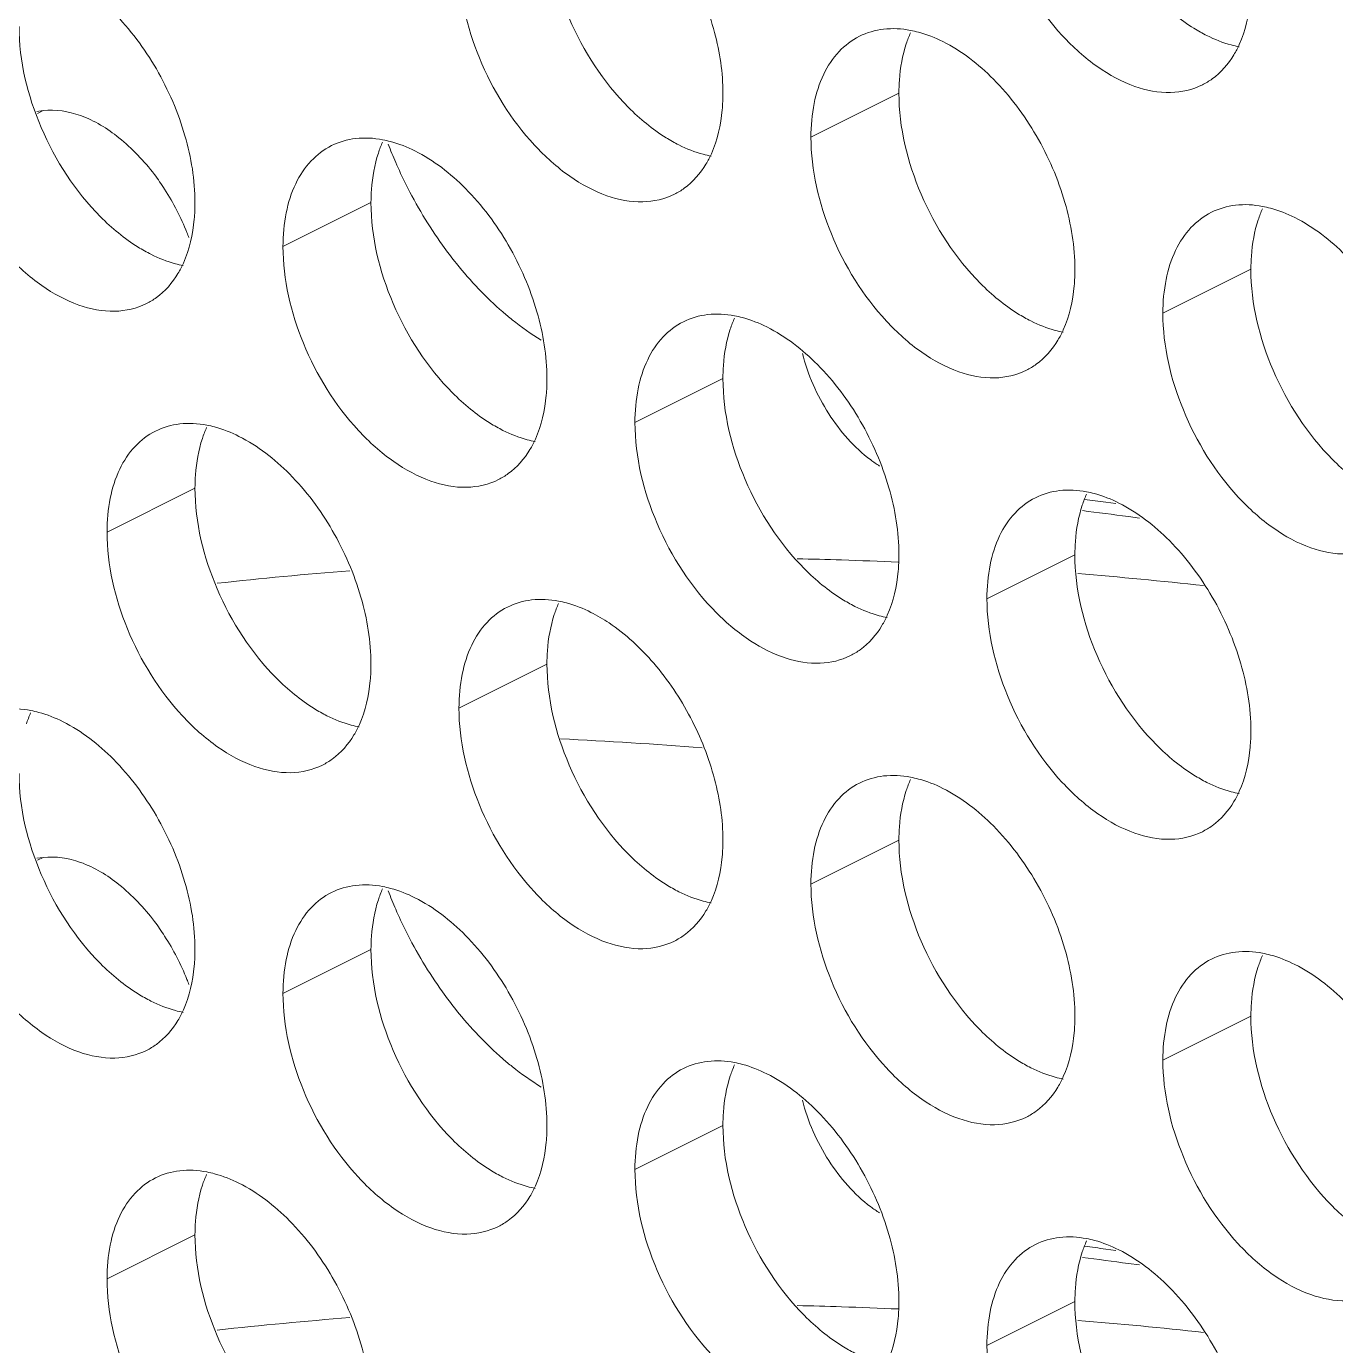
# Model space of a CAD drawing. Header units: millimetres. Extents: x 0 to 2524, y 0 to 1785.
# Drawn here: x 1851.02 to 1859.44, y 823.73 to 832.2 of the extents above; entities that cross this region are included whole.
import ezdxf

# ---------------------------------------------------------------- set-up
doc = ezdxf.new("R2010")
doc.units = ezdxf.units.MM
doc.header["$LTSCALE"] = 0.1
doc.layers.add('标注', color=251, linetype='Continuous', lineweight=9)

msp = doc.modelspace()

# ---------------------------------------------------------------- linework, layer by layer
at = {"layer": '标注'}
for p, q in [((1856.6313, 831.7751), (1856.0656, 831.4922)), ((1851.0885, 831.6583), (1851.1307, 831.6634)), ((1851.0941, 831.645), (1851.1307, 831.6634)), ((1853.2372, 831.0721), (1852.6715, 830.7893)), ((1858.894, 830.6437), (1858.3283, 830.3609)), ((1855.4999, 829.9408), (1854.9342, 829.6579)), ((1852.1058, 829.2378), (1851.5401, 828.955)), ((1857.9608, 829.1463), (1858.0249, 829.1376)), ((1858.1062, 829.0539), (1858.1779, 829.0441)), ((1857.7626, 828.8094), (1857.197, 828.5265)), ((1854.3685, 828.1064), (1853.8028, 827.8236)), ((1856.6313, 826.9751), (1856.0656, 826.6922)), ((1851.0885, 826.8583), (1851.1307, 826.8634)), ((1851.0941, 826.845), (1851.1307, 826.8634)), ((1853.2372, 826.2721), (1852.6715, 825.9893)), ((1858.894, 825.8437), (1858.3283, 825.5609)), ((1855.4999, 825.1408), (1854.9342, 824.8579)), ((1852.1058, 824.4378), (1851.5401, 824.155)), ((1857.9608, 824.3463), (1858.0249, 824.3376)), ((1858.1062, 824.2539), (1858.1779, 824.2441)), ((1857.7626, 824.0094), (1857.197, 823.7265))]:
    msp.add_line(p, q, dxfattribs=at)
for centre, radius, start, end in [((1857.3758, 831.864), 0.734, 155.87957, 161.78032), ((1858.3797, 832.2346), 0.4532, 296.52559, 305.90341), ((1853.9817, 831.1611), 0.734, 155.87957, 161.78032), ((1856.0534, 832.4858), 2.8974, 200.98376, 203.50553), ((1850.5457, 830.2788), 1.6236, 21.72623, 32.78327), ((1854.9856, 831.5316), 0.4532, 296.52559, 305.90341), ((1859.6385, 830.7326), 0.734, 155.87957, 161.78032), ((1850.5709, 830.2888), 1.5965, 20.47854, 21.72497), ((1851.5915, 830.8287), 0.4532, 296.52559, 305.90341), ((1856.2444, 830.0297), 0.734, 155.87957, 161.78032), ((1857.2483, 830.4002), 0.4532, 296.52559, 305.90341), ((1852.8503, 829.3267), 0.734, 155.87957, 161.78032), ((1856.9534, 830.0884), 0.8381, 233.08212, 237.78281), ((1853.8542, 829.6973), 0.4532, 296.52559, 305.90341), ((1858.5072, 828.8983), 0.734, 155.87957, 161.78032), ((1853.5743, 795.6626), 33.6975, 82.27097, 82.77719), ((1853.4063, 795.5872), 33.8668, 82.27128, 82.50396), ((1855.293, 798.9318), 29.8592, 88.13877, 88.68745), ((1855.2832, 798.6346), 30.1566, 87.44559, 88.13851), ((1855.2131, 801.684), 27.1042, 94.47047, 96.27846), ((1855.1759, 797.0065), 31.7884, 83.83443, 85.3002), ((1855.113, 828.1954), 0.734, 155.87957, 161.78032), ((1856.117, 828.5659), 0.4532, 296.52559, 305.90341), ((1851.7189, 827.4924), 0.734, 155.87957, 161.78032), ((1852.9818, 796.7404), 30.9203, 85.57825, 87.2676), ((1852.7228, 827.863), 0.4532, 296.52559, 305.90341), ((1857.3758, 827.064), 0.734, 155.87957, 161.78032), ((1858.3797, 827.4346), 0.4532, 296.52559, 305.90341), ((1853.9817, 826.3611), 0.734, 155.87957, 161.78032), ((1856.0534, 827.6858), 2.8974, 200.98376, 203.50553), ((1850.5457, 825.4788), 1.6236, 21.72623, 32.78327), ((1854.9856, 826.7316), 0.4532, 296.52559, 305.90341), ((1859.6385, 825.9326), 0.734, 155.87957, 161.78032), ((1850.5709, 825.4888), 1.5965, 20.47854, 21.72497), ((1851.5915, 826.0287), 0.4532, 296.52559, 305.90341), ((1856.2444, 825.2297), 0.734, 155.87957, 161.78032), ((1857.2483, 825.6002), 0.4532, 296.52559, 305.90341), ((1852.8503, 824.5267), 0.734, 155.87957, 161.78032), ((1856.9534, 825.2884), 0.8381, 233.08212, 237.78281), ((1853.8542, 824.8973), 0.4532, 296.52559, 305.90341), ((1858.5072, 824.0983), 0.734, 155.87957, 161.78032), ((1853.4063, 790.7872), 33.8668, 82.27128, 82.50396), ((1853.5743, 790.8626), 33.6975, 82.27097, 82.77719), ((1855.293, 794.1318), 29.8592, 88.13877, 88.68745), ((1855.2832, 793.8346), 30.1566, 87.44559, 88.13851), ((1855.2131, 796.884), 27.1042, 94.47047, 96.27846), ((1855.1759, 792.2065), 31.7884, 83.83443, 85.3002)]:
    msp.add_arc(centre, radius, start, end, dxfattribs=at)
for points, knots in [([(1858.5821, 831.829), (1858.5195, 831.7978), (1858.3696, 831.7638), (1858.1318, 831.8116), (1857.8934, 831.9422), (1857.5856, 832.2198), (1857.2996, 832.6825), (1857.197, 833.1149), (1857.197, 833.3265)], [0, 0, 0, 0, 0.090718, 0.191742, 0.308104, 0.439279, 0.725532, 1, 1, 1, 1]), ([(1854.768, 833.1703), (1854.8751, 833.0985), (1855.0752, 832.9123), (1855.3051, 832.5679), (1855.4584, 832.1804), (1855.4999, 831.9067), (1855.4999, 831.7751)], [0, 0, 0, 0, 0.237584, 0.49654, 0.757439, 1, 1, 1, 1]), ([(1854.8923, 831.6844), (1854.7308, 831.8472), (1854.4798, 832.2343), (1854.3685, 832.6849), (1854.3685, 832.9064)], [0, 0, 0, 0, 0.508684, 1, 1, 1, 1]), ([(1855.188, 831.1261), (1855.1254, 831.0949), (1854.9755, 831.0609), (1854.7377, 831.1087), (1854.4993, 831.2393), (1854.1915, 831.5168), (1853.9054, 831.9795), (1853.8028, 832.4119), (1853.8028, 832.6236)], [0, 0, 0, 0, 0.090718, 0.191742, 0.308104, 0.439279, 0.725532, 1, 1, 1, 1]), ([(1851.2573, 832.5356), (1851.3779, 832.4753), (1851.6084, 832.2949), (1851.8746, 831.9369), (1852.0558, 831.5181), (1852.1058, 831.2171), (1852.1058, 831.0721)], [0, 0, 0, 0, 0.229676, 0.488215, 0.753207, 1, 1, 1, 1]), ([(1858.894, 832.478), (1858.894, 832.4424), (1858.8883, 832.3101), (1858.8591, 832.1775), (1858.8194, 832.0891)], [0, 0, 0, 0, 0.268874, 1, 1, 1, 1]), ([(1858.6112, 832.1459), (1858.5827, 832.1601), (1858.4648, 832.2266), (1858.3593, 832.3139), (1858.2865, 832.3874)], [0, 0, 0, 0, 0.235002, 1, 1, 1, 1]), ([(1851.4982, 830.9815), (1851.3367, 831.1442), (1851.0857, 831.5314), (1850.9744, 831.982), (1850.9744, 832.2035)], [0, 0, 0, 0, 0.508684, 1, 1, 1, 1]), ([(1856.0656, 831.4922), (1856.0656, 831.5651), (1856.0776, 831.704), (1856.1366, 831.8942), (1856.236, 832.0464), (1856.3286, 832.1168), (1856.3775, 832.1412)], [0, 0, 0, 0, 0.289235, 0.54966, 0.782932, 1, 1, 1, 1]), ([(1856.3775, 832.1412), (1856.4258, 832.1653), (1856.5359, 832.1971), (1856.6495, 832.1902), (1856.7064, 832.1794)], [0, 0, 0, 0, 0.482538, 1, 1, 1, 1]), ([(1856.7064, 832.1794), (1856.7236, 832.1761), (1856.7952, 832.1595), (1856.8641, 832.1322), (1856.9141, 832.1072)], [0, 0, 0, 0, 0.238696, 1, 1, 1, 1]), ([(1858.8189, 832.0737), (1858.8017, 832.077), (1858.7301, 832.0936), (1858.6612, 832.1209), (1858.6112, 832.1459)], [0, 0, 0, 0, 0.238696, 1, 1, 1, 1]), ([(1856.6313, 831.7751), (1856.6313, 831.8035), (1856.635, 831.9109), (1856.6538, 832.0183), (1856.6786, 832.0935)], [0, 0, 0, 0, 0.264225, 1, 1, 1, 1]), ([(1856.9141, 832.1072), (1857.0348, 832.0469), (1857.2653, 831.8665), (1857.5315, 831.5084), (1857.7126, 831.0897), (1857.7626, 830.7886), (1857.7626, 830.6437)], [0, 0, 0, 0, 0.229676, 0.488215, 0.753207, 1, 1, 1, 1]), ([(1858.8194, 832.0891), (1858.8091, 832.0662), (1858.7658, 831.9823), (1858.7017, 831.9081), (1858.6455, 831.8674)], [0, 0, 0, 0, 0.265525, 1, 1, 1, 1]), ([(1851.7939, 830.4231), (1851.7313, 830.3919), (1851.5814, 830.3579), (1851.3436, 830.4057), (1851.1051, 830.5363), (1850.7974, 830.8139), (1850.5113, 831.2766), (1850.4087, 831.709), (1850.4087, 831.9207)], [0, 0, 0, 0, 0.090718, 0.191742, 0.308104, 0.439279, 0.725532, 1, 1, 1, 1]), ([(1855.4999, 831.7751), (1855.4999, 831.7394), (1855.4942, 831.6072), (1855.465, 831.4746), (1855.4253, 831.3862)], [0, 0, 0, 0, 0.268874, 1, 1, 1, 1]), ([(1857.1551, 830.553), (1856.9935, 830.7158), (1856.7425, 831.103), (1856.6313, 831.5536), (1856.6313, 831.7751)], [0, 0, 0, 0, 0.508684, 1, 1, 1, 1]), ([(1851.617, 831.4892), (1851.5424, 831.5487), (1851.3906, 831.6425), (1851.2102, 831.6729), (1851.1307, 831.6634)], [0, 0, 0, 0, 0.543816, 1, 1, 1, 1]), ([(1855.2171, 831.4429), (1855.1886, 831.4572), (1855.0707, 831.5237), (1854.9652, 831.611), (1854.8923, 831.6844)], [0, 0, 0, 0, 0.235002, 1, 1, 1, 1]), ([(1851.9107, 831.1579), (1851.8898, 831.1903), (1851.8052, 831.3116), (1851.7025, 831.421), (1851.617, 831.4892)], [0, 0, 0, 0, 0.260696, 1, 1, 1, 1]), ([(1852.9834, 831.4383), (1853.0317, 831.4624), (1853.1418, 831.4941), (1853.2554, 831.4873), (1853.3123, 831.4764)], [0, 0, 0, 0, 0.482538, 1, 1, 1, 1]), ([(1853.3123, 831.4764), (1853.3295, 831.4731), (1853.4011, 831.4565), (1853.47, 831.4292), (1853.52, 831.4042)], [0, 0, 0, 0, 0.238696, 1, 1, 1, 1]), ([(1857.4507, 829.9947), (1857.3881, 829.9635), (1857.2382, 829.9295), (1857.0004, 829.9773), (1856.762, 830.1079), (1856.4542, 830.3855), (1856.1682, 830.8482), (1856.0656, 831.2806), (1856.0656, 831.4922)], [0, 0, 0, 0, 0.090718, 0.191742, 0.308104, 0.439279, 0.725532, 1, 1, 1, 1]), ([(1852.6715, 830.7893), (1852.6715, 830.8621), (1852.6835, 831.0011), (1852.7425, 831.1912), (1852.8419, 831.3435), (1852.9345, 831.4139), (1852.9834, 831.4383)], [0, 0, 0, 0, 0.289235, 0.54966, 0.782932, 1, 1, 1, 1]), ([(1853.2372, 831.0721), (1853.2372, 831.1005), (1853.2409, 831.208), (1853.2597, 831.3154), (1853.2845, 831.3905)], [0, 0, 0, 0, 0.264225, 1, 1, 1, 1]), ([(1853.52, 831.4042), (1853.6406, 831.3439), (1853.8712, 831.1636), (1854.1374, 830.8055), (1854.3185, 830.3868), (1854.3685, 830.0857), (1854.3685, 829.9408)], [0, 0, 0, 0, 0.229676, 0.488215, 0.753207, 1, 1, 1, 1]), ([(1855.4248, 831.3708), (1855.4075, 831.3741), (1855.336, 831.3907), (1855.2671, 831.4179), (1855.2171, 831.4429)], [0, 0, 0, 0, 0.238696, 1, 1, 1, 1]), ([(1855.4253, 831.3862), (1855.415, 831.3633), (1855.3717, 831.2793), (1855.3076, 831.2052), (1855.2514, 831.1645)], [0, 0, 0, 0, 0.265525, 1, 1, 1, 1]), ([(1853.3964, 831.3302), (1853.4168, 831.2833), (1853.5029, 831.0987), (1853.6082, 830.923), (1853.697, 830.799)], [0, 0, 0, 0, 0.251276, 1, 1, 1, 1]), ([(1852.1058, 831.0721), (1852.1058, 831.0365), (1852.1001, 830.9042), (1852.0709, 830.7716), (1852.0312, 830.6833)], [0, 0, 0, 0, 0.268874, 1, 1, 1, 1]), ([(1853.761, 829.8501), (1853.5994, 830.0129), (1853.3484, 830.4), (1853.2372, 830.8506), (1853.2372, 831.0721)], [0, 0, 0, 0, 0.508684, 1, 1, 1, 1]), ([(1858.6402, 831.0098), (1858.6885, 831.0339), (1858.7986, 831.0657), (1858.9123, 831.0589), (1858.9692, 831.048)], [0, 0, 0, 0, 0.482538, 1, 1, 1, 1]), ([(1858.9692, 831.048), (1858.9864, 831.0447), (1859.0579, 831.0281), (1859.1269, 831.0008), (1859.1769, 830.9758)], [0, 0, 0, 0, 0.238696, 1, 1, 1, 1]), ([(1851.8229, 830.74), (1851.7945, 830.7542), (1851.6766, 830.8207), (1851.5711, 830.908), (1851.4982, 830.9815)], [0, 0, 0, 0, 0.235002, 1, 1, 1, 1]), ([(1858.3283, 830.3609), (1858.3283, 830.4337), (1858.3403, 830.5726), (1858.3994, 830.7628), (1858.4987, 830.915), (1858.5913, 830.9854), (1858.6402, 831.0098)], [0, 0, 0, 0, 0.289235, 0.54966, 0.782932, 1, 1, 1, 1]), ([(1858.894, 830.6437), (1858.894, 830.6721), (1858.8977, 830.7796), (1858.9165, 830.887), (1858.9413, 830.9621)], [0, 0, 0, 0, 0.264225, 1, 1, 1, 1]), ([(1859.1769, 830.9758), (1859.2975, 830.9155), (1859.528, 830.7351), (1859.7942, 830.3771), (1859.9754, 829.9583), (1860.0254, 829.6573), (1860.0254, 829.5123)], [0, 0, 0, 0, 0.229676, 0.488215, 0.753207, 1, 1, 1, 1]), ([(1854.0566, 829.2918), (1853.994, 829.2605), (1853.8441, 829.2266), (1853.6063, 829.2743), (1853.3679, 829.405), (1853.0601, 829.6825), (1852.7741, 830.1452), (1852.6715, 830.5776), (1852.6715, 830.7893)], [0, 0, 0, 0, 0.090718, 0.191742, 0.308104, 0.439279, 0.725532, 1, 1, 1, 1]), ([(1853.697, 830.799), (1853.726, 830.7585), (1853.8426, 830.6047), (1853.9761, 830.4634), (1854.0843, 830.3697)], [0, 0, 0, 0, 0.258123, 1, 1, 1, 1]), ([(1852.0306, 830.6678), (1852.0134, 830.6711), (1851.9419, 830.6877), (1851.8729, 830.715), (1851.8229, 830.74)], [0, 0, 0, 0, 0.238696, 1, 1, 1, 1]), ([(1852.0312, 830.6833), (1852.0209, 830.6604), (1851.9776, 830.5764), (1851.9135, 830.5022), (1851.8573, 830.4615)], [0, 0, 0, 0, 0.265525, 1, 1, 1, 1]), ([(1857.7626, 830.6437), (1857.7626, 830.6081), (1857.757, 830.4758), (1857.7277, 830.3432), (1857.688, 830.2548)], [0, 0, 0, 0, 0.268874, 1, 1, 1, 1]), ([(1859.4178, 829.4217), (1859.2563, 829.5844), (1859.0053, 829.9716), (1858.894, 830.4222), (1858.894, 830.6437)], [0, 0, 0, 0, 0.508684, 1, 1, 1, 1]), ([(1857.4798, 830.3116), (1857.4514, 830.3258), (1857.3335, 830.3923), (1857.228, 830.4796), (1857.1551, 830.553)], [0, 0, 0, 0, 0.235002, 1, 1, 1, 1]), ([(1854.0843, 830.3697), (1854.1043, 830.3524), (1854.1829, 830.2869), (1854.2666, 830.2273), (1854.3314, 830.1876)], [0, 0, 0, 0, 0.257666, 1, 1, 1, 1]), ([(1855.2461, 830.3069), (1855.2944, 830.331), (1855.4045, 830.3627), (1855.5182, 830.3559), (1855.575, 830.3451)], [0, 0, 0, 0, 0.482538, 1, 1, 1, 1]), ([(1859.7135, 828.8633), (1859.6509, 828.8321), (1859.5009, 828.7981), (1859.2632, 828.8459), (1859.0247, 828.9765), (1858.717, 829.2541), (1858.4309, 829.7168), (1858.3283, 830.1492), (1858.3283, 830.3609)], [0, 0, 0, 0, 0.090718, 0.191742, 0.308104, 0.439279, 0.725532, 1, 1, 1, 1]), ([(1854.9342, 829.6579), (1854.9342, 829.7308), (1854.9462, 829.8697), (1855.0053, 830.0599), (1855.1046, 830.2121), (1855.1972, 830.2825), (1855.2461, 830.3069)], [0, 0, 0, 0, 0.289235, 0.54966, 0.782932, 1, 1, 1, 1]), ([(1855.575, 830.3451), (1855.5923, 830.3418), (1855.6638, 830.3251), (1855.7327, 830.2979), (1855.7827, 830.2729)], [0, 0, 0, 0, 0.238696, 1, 1, 1, 1]), ([(1855.7827, 830.2729), (1855.9034, 830.2126), (1856.1339, 830.0322), (1856.4001, 829.6741), (1856.5813, 829.2554), (1856.6313, 828.9543), (1856.6313, 828.8094)], [0, 0, 0, 0, 0.229676, 0.488215, 0.753207, 1, 1, 1, 1]), ([(1857.6875, 830.2394), (1857.6703, 830.2427), (1857.5987, 830.2593), (1857.5298, 830.2866), (1857.4798, 830.3116)], [0, 0, 0, 0, 0.238696, 1, 1, 1, 1]), ([(1855.4999, 829.9408), (1855.4999, 829.9692), (1855.5036, 830.0766), (1855.5224, 830.184), (1855.5472, 830.2592)], [0, 0, 0, 0, 0.264225, 1, 1, 1, 1]), ([(1857.688, 830.2548), (1857.6777, 830.2319), (1857.6345, 830.148), (1857.5703, 830.0738), (1857.5141, 830.0331)], [0, 0, 0, 0, 0.265525, 1, 1, 1, 1]), ([(1856.0103, 830.1034), (1856.0455, 829.9666), (1856.1585, 829.7109), (1856.343, 829.4985), (1856.45, 829.4183)], [0, 0, 0, 0, 0.513788, 1, 1, 1, 1]), ([(1854.3685, 829.9408), (1854.3685, 829.9051), (1854.3628, 829.7729), (1854.3336, 829.6402), (1854.2939, 829.5519)], [0, 0, 0, 0, 0.268874, 1, 1, 1, 1]), ([(1856.0237, 828.7187), (1855.8621, 828.8815), (1855.6111, 829.2687), (1855.4999, 829.7192), (1855.4999, 829.9408)], [0, 0, 0, 0, 0.508684, 1, 1, 1, 1]), ([(1854.0857, 829.6086), (1854.0573, 829.6228), (1853.9393, 829.6893), (1853.8338, 829.7767), (1853.761, 829.8501)], [0, 0, 0, 0, 0.235002, 1, 1, 1, 1]), ([(1851.5401, 828.955), (1851.5401, 829.0278), (1851.5521, 829.1667), (1851.6111, 829.3569), (1851.7105, 829.5091), (1851.8031, 829.5795), (1851.852, 829.604)], [0, 0, 0, 0, 0.289235, 0.54966, 0.782932, 1, 1, 1, 1]), ([(1851.852, 829.604), (1851.9003, 829.6281), (1852.0104, 829.6598), (1852.1241, 829.653), (1852.1809, 829.6421)], [0, 0, 0, 0, 0.482538, 1, 1, 1, 1]), ([(1852.1809, 829.6421), (1852.1982, 829.6388), (1852.2697, 829.6222), (1852.3386, 829.5949), (1852.3886, 829.5699)], [0, 0, 0, 0, 0.238696, 1, 1, 1, 1]), ([(1854.2934, 829.5364), (1854.2762, 829.5397), (1854.2046, 829.5564), (1854.1357, 829.5836), (1854.0857, 829.6086)], [0, 0, 0, 0, 0.238696, 1, 1, 1, 1]), ([(1855.458, 828.4359), (1855.2965, 828.5987), (1855.0455, 828.9858), (1854.9342, 829.4364), (1854.9342, 829.6579)], [0, 0, 0, 0, 0.508684, 1, 1, 1, 1]), ([(1852.1058, 829.2378), (1852.1058, 829.2662), (1852.1095, 829.3737), (1852.1283, 829.4811), (1852.1531, 829.5562)], [0, 0, 0, 0, 0.264225, 1, 1, 1, 1]), ([(1852.3886, 829.5699), (1852.5093, 829.5096), (1852.7398, 829.3293), (1853.006, 828.9712), (1853.1871, 828.5525), (1853.2372, 828.2514), (1853.2372, 828.1064)], [0, 0, 0, 0, 0.229676, 0.488215, 0.753207, 1, 1, 1, 1]), ([(1854.2939, 829.5519), (1854.2836, 829.529), (1854.2404, 829.445), (1854.1762, 829.3709), (1854.12, 829.3302)], [0, 0, 0, 0, 0.265525, 1, 1, 1, 1]), ([(1859.7425, 829.1802), (1859.7141, 829.1944), (1859.5962, 829.2609), (1859.4907, 829.3482), (1859.4178, 829.4217)], [0, 0, 0, 0, 0.235002, 1, 1, 1, 1]), ([(1852.6296, 828.0158), (1852.468, 828.1786), (1852.217, 828.5657), (1852.1058, 829.0163), (1852.1058, 829.2378)], [0, 0, 0, 0, 0.508684, 1, 1, 1, 1]), ([(1857.197, 828.5265), (1857.197, 828.5994), (1857.209, 828.7383), (1857.268, 828.9285), (1857.3674, 829.0807), (1857.4599, 829.1511), (1857.5089, 829.1755)], [0, 0, 0, 0, 0.289235, 0.54966, 0.782932, 1, 1, 1, 1]), ([(1857.5089, 829.1755), (1857.5572, 829.1996), (1857.6673, 829.2314), (1857.7809, 829.2246), (1857.8378, 829.2137)], [0, 0, 0, 0, 0.482538, 1, 1, 1, 1]), ([(1857.8378, 829.2137), (1857.855, 829.2104), (1857.9266, 829.1938), (1857.9955, 829.1665), (1858.0455, 829.1415)], [0, 0, 0, 0, 0.238696, 1, 1, 1, 1]), ([(1857.7626, 828.8094), (1857.7626, 828.8378), (1857.7663, 828.9453), (1857.7851, 829.0527), (1857.81, 829.1278)], [0, 0, 0, 0, 0.264225, 1, 1, 1, 1]), ([(1858.0455, 829.1415), (1858.1661, 829.0812), (1858.3967, 828.9008), (1858.6629, 828.5428), (1858.844, 828.124), (1858.894, 827.8229), (1858.894, 827.678)], [0, 0, 0, 0, 0.229676, 0.488215, 0.753207, 1, 1, 1, 1]), ([(1852.9253, 827.4575), (1852.8627, 827.4262), (1852.7127, 827.3922), (1852.4749, 827.44), (1852.2365, 827.5706), (1851.9287, 827.8482), (1851.6427, 828.3109), (1851.5401, 828.7433), (1851.5401, 828.955)], [0, 0, 0, 0, 0.090718, 0.191742, 0.308104, 0.439279, 0.725532, 1, 1, 1, 1]), ([(1856.6313, 828.8094), (1856.6313, 828.7738), (1856.6256, 828.6415), (1856.5964, 828.5089), (1856.5566, 828.4205)], [0, 0, 0, 0, 0.268874, 1, 1, 1, 1]), ([(1858.2865, 827.5874), (1858.1249, 827.7501), (1857.8739, 828.1373), (1857.7626, 828.5879), (1857.7626, 828.8094)], [0, 0, 0, 0, 0.508684, 1, 1, 1, 1]), ([(1856.3484, 828.4773), (1856.32, 828.4915), (1856.2021, 828.558), (1856.0966, 828.6453), (1856.0237, 828.7187)], [0, 0, 0, 0, 0.235002, 1, 1, 1, 1]), ([(1854.1147, 828.4726), (1854.1631, 828.4967), (1854.2731, 828.5284), (1854.3868, 828.5216), (1854.4437, 828.5107)], [0, 0, 0, 0, 0.482538, 1, 1, 1, 1]), ([(1854.4437, 828.5107), (1854.4609, 828.5075), (1854.5325, 828.4908), (1854.6014, 828.4636), (1854.6514, 828.4386)], [0, 0, 0, 0, 0.238696, 1, 1, 1, 1]), ([(1858.5821, 827.029), (1858.5195, 826.9978), (1858.3696, 826.9638), (1858.1318, 827.0116), (1857.8934, 827.1422), (1857.5856, 827.4198), (1857.2996, 827.8825), (1857.197, 828.3149), (1857.197, 828.5265)], [0, 0, 0, 0, 0.090718, 0.191742, 0.308104, 0.439279, 0.725532, 1, 1, 1, 1]), ([(1853.8028, 827.8236), (1853.8028, 827.8964), (1853.8149, 828.0354), (1853.8739, 828.2256), (1853.9733, 828.3778), (1854.0658, 828.4482), (1854.1147, 828.4726)], [0, 0, 0, 0, 0.289235, 0.54966, 0.782932, 1, 1, 1, 1]), ([(1854.3685, 828.1064), (1854.3685, 828.1349), (1854.3722, 828.2423), (1854.391, 828.3497), (1854.4159, 828.4249)], [0, 0, 0, 0, 0.264225, 1, 1, 1, 1]), ([(1856.3194, 828.1604), (1856.2596, 828.1306), (1856.118, 828.0967), (1855.8919, 828.1359), (1855.6636, 828.2518), (1855.525, 828.3684), (1855.458, 828.4359)], [0, 0, 0, 0, 0.208571, 0.439041, 0.702839, 1, 1, 1, 1]), ([(1856.5561, 828.4051), (1856.5389, 828.4084), (1856.4673, 828.425), (1856.3984, 828.4523), (1856.3484, 828.4773)], [0, 0, 0, 0, 0.238696, 1, 1, 1, 1]), ([(1856.5566, 828.4205), (1856.5464, 828.3976), (1856.5031, 828.3136), (1856.439, 828.2395), (1856.3827, 828.1988)], [0, 0, 0, 0, 0.265525, 1, 1, 1, 1]), ([(1854.768, 828.3703), (1854.8751, 828.2985), (1855.0752, 828.1123), (1855.3051, 827.7679), (1855.4584, 827.3804), (1855.4999, 827.1067), (1855.4999, 826.9751)], [0, 0, 0, 0, 0.237584, 0.49654, 0.757439, 1, 1, 1, 1]), ([(1853.2372, 828.1064), (1853.2372, 828.0708), (1853.2315, 827.9386), (1853.2022, 827.8059), (1853.1625, 827.7176)], [0, 0, 0, 0, 0.268874, 1, 1, 1, 1]), ([(1854.8923, 826.8844), (1854.7308, 827.0472), (1854.4798, 827.4343), (1854.3685, 827.8849), (1854.3685, 828.1064)], [0, 0, 0, 0, 0.508684, 1, 1, 1, 1]), ([(1852.9543, 827.7743), (1852.9259, 827.7885), (1852.808, 827.855), (1852.7025, 827.9424), (1852.6296, 828.0158)], [0, 0, 0, 0, 0.235002, 1, 1, 1, 1]), ([(1850.7206, 827.7696), (1850.769, 827.7937), (1850.879, 827.8255), (1850.9927, 827.8187), (1851.0496, 827.8078)], [0, 0, 0, 0, 0.482538, 1, 1, 1, 1]), ([(1855.188, 826.3261), (1855.1254, 826.2949), (1854.9755, 826.2609), (1854.7377, 826.3087), (1854.4993, 826.4393), (1854.1915, 826.7168), (1853.9054, 827.1795), (1853.8028, 827.6119), (1853.8028, 827.8236)], [0, 0, 0, 0, 0.090718, 0.191742, 0.308104, 0.439279, 0.725532, 1, 1, 1, 1]), ([(1851.0496, 827.8078), (1851.0668, 827.8045), (1851.1384, 827.7879), (1851.2073, 827.7606), (1851.2573, 827.7356)], [0, 0, 0, 0, 0.238696, 1, 1, 1, 1]), ([(1851.2573, 827.7356), (1851.3779, 827.6753), (1851.6084, 827.4949), (1851.8746, 827.1369), (1852.0558, 826.7181), (1852.1058, 826.4171), (1852.1058, 826.2721)], [0, 0, 0, 0, 0.229676, 0.488215, 0.753207, 1, 1, 1, 1]), ([(1853.162, 827.7021), (1853.1448, 827.7054), (1853.0732, 827.722), (1853.0043, 827.7493), (1852.9543, 827.7743)], [0, 0, 0, 0, 0.238696, 1, 1, 1, 1]), ([(1853.1625, 827.7176), (1853.1523, 827.6947), (1853.109, 827.6107), (1853.0449, 827.5366), (1852.9886, 827.4959)], [0, 0, 0, 0, 0.265525, 1, 1, 1, 1]), ([(1858.894, 827.678), (1858.894, 827.6424), (1858.8883, 827.5101), (1858.8591, 827.3775), (1858.8194, 827.2891)], [0, 0, 0, 0, 0.268874, 1, 1, 1, 1]), ([(1858.6112, 827.3459), (1858.5827, 827.3601), (1858.4648, 827.4266), (1858.3593, 827.5139), (1858.2865, 827.5874)], [0, 0, 0, 0, 0.235002, 1, 1, 1, 1]), ([(1851.4982, 826.1815), (1851.3367, 826.3442), (1851.0857, 826.7314), (1850.9744, 827.182), (1850.9744, 827.4035)], [0, 0, 0, 0, 0.508684, 1, 1, 1, 1]), ([(1856.3775, 827.3412), (1856.4258, 827.3653), (1856.5359, 827.3971), (1856.6495, 827.3902), (1856.7064, 827.3794)], [0, 0, 0, 0, 0.482538, 1, 1, 1, 1]), ([(1856.0656, 826.6922), (1856.0656, 826.7651), (1856.0776, 826.904), (1856.1366, 827.0942), (1856.236, 827.2464), (1856.3286, 827.3168), (1856.3775, 827.3412)], [0, 0, 0, 0, 0.289235, 0.54966, 0.782932, 1, 1, 1, 1]), ([(1856.7064, 827.3794), (1856.7236, 827.3761), (1856.7952, 827.3595), (1856.8641, 827.3322), (1856.9141, 827.3072)], [0, 0, 0, 0, 0.238696, 1, 1, 1, 1]), ([(1856.9141, 827.3072), (1857.0348, 827.2469), (1857.2653, 827.0665), (1857.5315, 826.7084), (1857.7126, 826.2897), (1857.7626, 825.9886), (1857.7626, 825.8437)], [0, 0, 0, 0, 0.229676, 0.488215, 0.753207, 1, 1, 1, 1]), ([(1858.8189, 827.2737), (1858.8017, 827.277), (1858.7301, 827.2936), (1858.6612, 827.3209), (1858.6112, 827.3459)], [0, 0, 0, 0, 0.238696, 1, 1, 1, 1]), ([(1856.6313, 826.9751), (1856.6313, 827.0035), (1856.635, 827.1109), (1856.6538, 827.2183), (1856.6786, 827.2935)], [0, 0, 0, 0, 0.264225, 1, 1, 1, 1]), ([(1858.8194, 827.2891), (1858.8091, 827.2662), (1858.7658, 827.1823), (1858.7017, 827.1081), (1858.6455, 827.0674)], [0, 0, 0, 0, 0.265525, 1, 1, 1, 1]), ([(1851.7939, 825.6231), (1851.7313, 825.5919), (1851.5814, 825.5579), (1851.3436, 825.6057), (1851.1051, 825.7363), (1850.7974, 826.0139), (1850.5113, 826.4766), (1850.4087, 826.909), (1850.4087, 827.1207)], [0, 0, 0, 0, 0.090718, 0.191742, 0.308104, 0.439279, 0.725532, 1, 1, 1, 1]), ([(1855.4999, 826.9751), (1855.4999, 826.9394), (1855.4942, 826.8072), (1855.465, 826.6746), (1855.4253, 826.5862)], [0, 0, 0, 0, 0.268874, 1, 1, 1, 1]), ([(1857.1551, 825.753), (1856.9935, 825.9158), (1856.7425, 826.303), (1856.6313, 826.7536), (1856.6313, 826.9751)], [0, 0, 0, 0, 0.508684, 1, 1, 1, 1]), ([(1855.2171, 826.6429), (1855.1886, 826.6572), (1855.0707, 826.7237), (1854.9652, 826.811), (1854.8923, 826.8844)], [0, 0, 0, 0, 0.235002, 1, 1, 1, 1]), ([(1851.617, 826.6892), (1851.5424, 826.7487), (1851.3906, 826.8425), (1851.2102, 826.8729), (1851.1307, 826.8634)], [0, 0, 0, 0, 0.543816, 1, 1, 1, 1]), ([(1851.9107, 826.3579), (1851.8898, 826.3903), (1851.8052, 826.5116), (1851.7025, 826.621), (1851.617, 826.6892)], [0, 0, 0, 0, 0.260696, 1, 1, 1, 1]), ([(1852.6715, 825.9893), (1852.6715, 826.0621), (1852.6835, 826.2011), (1852.7425, 826.3912), (1852.8419, 826.5435), (1852.9345, 826.6139), (1852.9834, 826.6383)], [0, 0, 0, 0, 0.289235, 0.54966, 0.782932, 1, 1, 1, 1]), ([(1852.9834, 826.6383), (1853.0317, 826.6624), (1853.1418, 826.6941), (1853.2554, 826.6873), (1853.3123, 826.6764)], [0, 0, 0, 0, 0.482538, 1, 1, 1, 1]), ([(1853.3123, 826.6764), (1853.3295, 826.6731), (1853.4011, 826.6565), (1853.47, 826.6292), (1853.52, 826.6042)], [0, 0, 0, 0, 0.238696, 1, 1, 1, 1]), ([(1855.4248, 826.5708), (1855.4075, 826.5741), (1855.336, 826.5907), (1855.2671, 826.6179), (1855.2171, 826.6429)], [0, 0, 0, 0, 0.238696, 1, 1, 1, 1]), ([(1857.4507, 825.1947), (1857.3881, 825.1635), (1857.2382, 825.1295), (1857.0004, 825.1773), (1856.762, 825.3079), (1856.4542, 825.5855), (1856.1682, 826.0482), (1856.0656, 826.4806), (1856.0656, 826.6922)], [0, 0, 0, 0, 0.090718, 0.191742, 0.308104, 0.439279, 0.725532, 1, 1, 1, 1]), ([(1853.2372, 826.2721), (1853.2372, 826.3005), (1853.2409, 826.408), (1853.2597, 826.5154), (1853.2845, 826.5905)], [0, 0, 0, 0, 0.264225, 1, 1, 1, 1]), ([(1853.52, 826.6042), (1853.6406, 826.5439), (1853.8712, 826.3636), (1854.1374, 826.0055), (1854.3185, 825.5868), (1854.3685, 825.2857), (1854.3685, 825.1408)], [0, 0, 0, 0, 0.229676, 0.488215, 0.753207, 1, 1, 1, 1]), ([(1855.4253, 826.5862), (1855.415, 826.5633), (1855.3717, 826.4793), (1855.3076, 826.4052), (1855.2514, 826.3645)], [0, 0, 0, 0, 0.265525, 1, 1, 1, 1]), ([(1853.3964, 826.5302), (1853.4168, 826.4833), (1853.5029, 826.2987), (1853.6082, 826.123), (1853.697, 825.999)], [0, 0, 0, 0, 0.251276, 1, 1, 1, 1]), ([(1852.1058, 826.2721), (1852.1058, 826.2365), (1852.1001, 826.1042), (1852.0709, 825.9716), (1852.0312, 825.8833)], [0, 0, 0, 0, 0.268874, 1, 1, 1, 1]), ([(1853.761, 825.0501), (1853.5994, 825.2129), (1853.3484, 825.6), (1853.2372, 826.0506), (1853.2372, 826.2721)], [0, 0, 0, 0, 0.508684, 1, 1, 1, 1]), ([(1858.3283, 825.5609), (1858.3283, 825.6337), (1858.3403, 825.7726), (1858.3994, 825.9628), (1858.4987, 826.115), (1858.5913, 826.1854), (1858.6402, 826.2098)], [0, 0, 0, 0, 0.289235, 0.54966, 0.782932, 1, 1, 1, 1]), ([(1858.6402, 826.2098), (1858.6885, 826.2339), (1858.7986, 826.2657), (1858.9123, 826.2589), (1858.9692, 826.248)], [0, 0, 0, 0, 0.482538, 1, 1, 1, 1]), ([(1858.9692, 826.248), (1858.9864, 826.2447), (1859.0579, 826.2281), (1859.1269, 826.2008), (1859.1769, 826.1758)], [0, 0, 0, 0, 0.238696, 1, 1, 1, 1]), ([(1851.8229, 825.94), (1851.7945, 825.9542), (1851.6766, 826.0207), (1851.5711, 826.108), (1851.4982, 826.1815)], [0, 0, 0, 0, 0.235002, 1, 1, 1, 1]), ([(1858.894, 825.8437), (1858.894, 825.8721), (1858.8977, 825.9796), (1858.9165, 826.087), (1858.9413, 826.1621)], [0, 0, 0, 0, 0.264225, 1, 1, 1, 1]), ([(1859.1769, 826.1758), (1859.2975, 826.1155), (1859.528, 825.9351), (1859.7942, 825.5771), (1859.9754, 825.1583), (1860.0254, 824.8573), (1860.0254, 824.7123)], [0, 0, 0, 0, 0.229676, 0.488215, 0.753207, 1, 1, 1, 1]), ([(1854.0566, 824.4918), (1853.994, 824.4605), (1853.8441, 824.4266), (1853.6063, 824.4743), (1853.3679, 824.605), (1853.0601, 824.8825), (1852.7741, 825.3452), (1852.6715, 825.7776), (1852.6715, 825.9893)], [0, 0, 0, 0, 0.090718, 0.191742, 0.308104, 0.439279, 0.725532, 1, 1, 1, 1]), ([(1853.697, 825.999), (1853.726, 825.9585), (1853.8426, 825.8047), (1853.9761, 825.6634), (1854.0843, 825.5697)], [0, 0, 0, 0, 0.258123, 1, 1, 1, 1]), ([(1852.0306, 825.8678), (1852.0134, 825.8711), (1851.9419, 825.8877), (1851.8729, 825.915), (1851.8229, 825.94)], [0, 0, 0, 0, 0.238696, 1, 1, 1, 1]), ([(1852.0312, 825.8833), (1852.0209, 825.8604), (1851.9776, 825.7764), (1851.9135, 825.7022), (1851.8573, 825.6615)], [0, 0, 0, 0, 0.265525, 1, 1, 1, 1]), ([(1857.7626, 825.8437), (1857.7626, 825.8081), (1857.757, 825.6758), (1857.7277, 825.5432), (1857.688, 825.4548)], [0, 0, 0, 0, 0.268874, 1, 1, 1, 1]), ([(1859.4178, 824.6217), (1859.2563, 824.7844), (1859.0053, 825.1716), (1858.894, 825.6222), (1858.894, 825.8437)], [0, 0, 0, 0, 0.508684, 1, 1, 1, 1]), ([(1857.4798, 825.5116), (1857.4514, 825.5258), (1857.3335, 825.5923), (1857.228, 825.6796), (1857.1551, 825.753)], [0, 0, 0, 0, 0.235002, 1, 1, 1, 1]), ([(1854.0843, 825.5697), (1854.1043, 825.5524), (1854.1829, 825.4869), (1854.2666, 825.4273), (1854.3314, 825.3876)], [0, 0, 0, 0, 0.257666, 1, 1, 1, 1]), ([(1855.2461, 825.5069), (1855.2944, 825.531), (1855.4045, 825.5627), (1855.5182, 825.5559), (1855.575, 825.5451)], [0, 0, 0, 0, 0.482538, 1, 1, 1, 1]), ([(1855.575, 825.5451), (1855.5923, 825.5418), (1855.6638, 825.5251), (1855.7327, 825.4979), (1855.7827, 825.4729)], [0, 0, 0, 0, 0.238696, 1, 1, 1, 1]), ([(1859.7135, 824.0633), (1859.6509, 824.0321), (1859.5009, 823.9981), (1859.2632, 824.0459), (1859.0247, 824.1765), (1858.717, 824.4541), (1858.4309, 824.9168), (1858.3283, 825.3492), (1858.3283, 825.5609)], [0, 0, 0, 0, 0.090718, 0.191742, 0.308104, 0.439279, 0.725532, 1, 1, 1, 1]), ([(1854.9342, 824.8579), (1854.9342, 824.9308), (1854.9462, 825.0697), (1855.0053, 825.2599), (1855.1046, 825.4121), (1855.1972, 825.4825), (1855.2461, 825.5069)], [0, 0, 0, 0, 0.289235, 0.54966, 0.782932, 1, 1, 1, 1]), ([(1855.4999, 825.1408), (1855.4999, 825.1692), (1855.5036, 825.2766), (1855.5224, 825.384), (1855.5472, 825.4592)], [0, 0, 0, 0, 0.264225, 1, 1, 1, 1]), ([(1855.7827, 825.4729), (1855.9034, 825.4126), (1856.1339, 825.2322), (1856.4001, 824.8741), (1856.5813, 824.4554), (1856.6313, 824.1543), (1856.6313, 824.0094)], [0, 0, 0, 0, 0.229676, 0.488215, 0.753207, 1, 1, 1, 1]), ([(1857.6875, 825.4394), (1857.6703, 825.4427), (1857.5987, 825.4593), (1857.5298, 825.4866), (1857.4798, 825.5116)], [0, 0, 0, 0, 0.238696, 1, 1, 1, 1]), ([(1857.688, 825.4548), (1857.6777, 825.4319), (1857.6345, 825.348), (1857.5703, 825.2738), (1857.5141, 825.2331)], [0, 0, 0, 0, 0.265525, 1, 1, 1, 1]), ([(1856.0103, 825.3034), (1856.0455, 825.1666), (1856.1585, 824.9109), (1856.343, 824.6985), (1856.45, 824.6183)], [0, 0, 0, 0, 0.513788, 1, 1, 1, 1]), ([(1854.3685, 825.1408), (1854.3685, 825.1051), (1854.3628, 824.9729), (1854.3336, 824.8402), (1854.2939, 824.7519)], [0, 0, 0, 0, 0.268874, 1, 1, 1, 1]), ([(1856.0237, 823.9187), (1855.8621, 824.0815), (1855.6111, 824.4687), (1855.4999, 824.9192), (1855.4999, 825.1408)], [0, 0, 0, 0, 0.508684, 1, 1, 1, 1]), ([(1854.0857, 824.8086), (1854.0573, 824.8228), (1853.9393, 824.8893), (1853.8338, 824.9767), (1853.761, 825.0501)], [0, 0, 0, 0, 0.235002, 1, 1, 1, 1]), ([(1851.852, 824.804), (1851.9003, 824.8281), (1852.0104, 824.8598), (1852.1241, 824.853), (1852.1809, 824.8421)], [0, 0, 0, 0, 0.482538, 1, 1, 1, 1]), ([(1855.458, 823.6359), (1855.2965, 823.7987), (1855.0455, 824.1858), (1854.9342, 824.6364), (1854.9342, 824.8579)], [0, 0, 0, 0, 0.508684, 1, 1, 1, 1]), ([(1851.5401, 824.155), (1851.5401, 824.2278), (1851.5521, 824.3667), (1851.6111, 824.5569), (1851.7105, 824.7091), (1851.8031, 824.7795), (1851.852, 824.804)], [0, 0, 0, 0, 0.289235, 0.54966, 0.782932, 1, 1, 1, 1]), ([(1852.1809, 824.8421), (1852.1982, 824.8388), (1852.2697, 824.8222), (1852.3386, 824.7949), (1852.3886, 824.7699)], [0, 0, 0, 0, 0.238696, 1, 1, 1, 1]), ([(1852.3886, 824.7699), (1852.5093, 824.7096), (1852.7398, 824.5293), (1853.006, 824.1712), (1853.1871, 823.7525), (1853.2372, 823.4514), (1853.2372, 823.3064)], [0, 0, 0, 0, 0.229676, 0.488215, 0.753207, 1, 1, 1, 1]), ([(1854.2934, 824.7364), (1854.2762, 824.7397), (1854.2046, 824.7564), (1854.1357, 824.7836), (1854.0857, 824.8086)], [0, 0, 0, 0, 0.238696, 1, 1, 1, 1]), ([(1852.1058, 824.4378), (1852.1058, 824.4662), (1852.1095, 824.5737), (1852.1283, 824.6811), (1852.1531, 824.7562)], [0, 0, 0, 0, 0.264225, 1, 1, 1, 1]), ([(1854.2939, 824.7519), (1854.2836, 824.729), (1854.2404, 824.645), (1854.1762, 824.5709), (1854.12, 824.5302)], [0, 0, 0, 0, 0.265525, 1, 1, 1, 1]), ([(1859.7425, 824.3802), (1859.7141, 824.3944), (1859.5962, 824.4609), (1859.4907, 824.5482), (1859.4178, 824.6217)], [0, 0, 0, 0, 0.235002, 1, 1, 1, 1]), ([(1852.6296, 823.2158), (1852.468, 823.3786), (1852.217, 823.7657), (1852.1058, 824.2163), (1852.1058, 824.4378)], [0, 0, 0, 0, 0.508684, 1, 1, 1, 1]), ([(1857.5089, 824.3755), (1857.5572, 824.3996), (1857.6673, 824.4314), (1857.7809, 824.4246), (1857.8378, 824.4137)], [0, 0, 0, 0, 0.482538, 1, 1, 1, 1]), ([(1857.197, 823.7265), (1857.197, 823.7994), (1857.209, 823.9383), (1857.268, 824.1285), (1857.3674, 824.2807), (1857.4599, 824.3511), (1857.5089, 824.3755)], [0, 0, 0, 0, 0.289235, 0.54966, 0.782932, 1, 1, 1, 1]), ([(1857.8378, 824.4137), (1857.855, 824.4104), (1857.9266, 824.3938), (1857.9955, 824.3665), (1858.0455, 824.3415)], [0, 0, 0, 0, 0.238696, 1, 1, 1, 1]), ([(1858.0455, 824.3415), (1858.1661, 824.2812), (1858.3967, 824.1008), (1858.6629, 823.7428), (1858.844, 823.324), (1858.894, 823.0229), (1858.894, 822.878)], [0, 0, 0, 0, 0.229676, 0.488215, 0.753207, 1, 1, 1, 1]), ([(1857.7626, 824.0094), (1857.7626, 824.0378), (1857.7663, 824.1453), (1857.7851, 824.2527), (1857.81, 824.3278)], [0, 0, 0, 0, 0.264225, 1, 1, 1, 1]), ([(1852.9253, 822.6575), (1852.8627, 822.6262), (1852.7127, 822.5922), (1852.4749, 822.64), (1852.2365, 822.7706), (1851.9287, 823.0482), (1851.6427, 823.5109), (1851.5401, 823.9433), (1851.5401, 824.155)], [0, 0, 0, 0, 0.090718, 0.191742, 0.308104, 0.439279, 0.725532, 1, 1, 1, 1]), ([(1856.6313, 824.0094), (1856.6313, 823.9738), (1856.6256, 823.8415), (1856.5964, 823.7089), (1856.5566, 823.6205)], [0, 0, 0, 0, 0.268874, 1, 1, 1, 1]), ([(1858.2865, 822.7874), (1858.1249, 822.9501), (1857.8739, 823.3373), (1857.7626, 823.7879), (1857.7626, 824.0094)], [0, 0, 0, 0, 0.508684, 1, 1, 1, 1]), ([(1856.3484, 823.6773), (1856.32, 823.6915), (1856.2021, 823.758), (1856.0966, 823.8453), (1856.0237, 823.9187)], [0, 0, 0, 0, 0.235002, 1, 1, 1, 1]), ([(1858.5821, 822.229), (1858.5195, 822.1978), (1858.3696, 822.1638), (1858.1318, 822.2116), (1857.8934, 822.3422), (1857.5856, 822.6198), (1857.2996, 823.0825), (1857.197, 823.5149), (1857.197, 823.7265)], [0, 0, 0, 0, 0.090718, 0.191742, 0.308104, 0.439279, 0.725532, 1, 1, 1, 1])]:
    msp.add_open_spline(points, degree=3, knots=knots, dxfattribs=at)
msp.add_open_spline([(1854.6514, 828.4386), (1854.6917, 828.4184), (1854.7306, 828.3954), (1854.768, 828.3703)], degree=3, dxfattribs=at)

doc.saveas('drawing.dxf')
